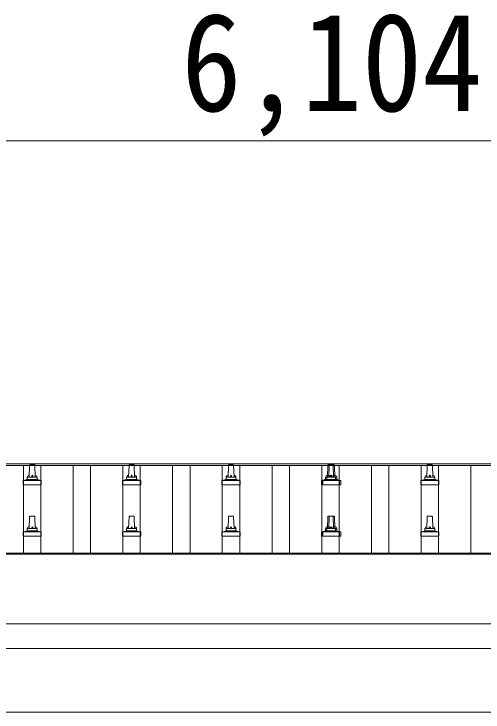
# Model space of a CAD drawing. Units: millimetres at full size, sheet at 1:60; details may follow other scales. Extents: x -16864 to 16864, y -11640 to 11640.
# Drawn here: x -8607 to -7663, y -4689 to -3285 of the extents above; entities that cross this region are included whole.
import ezdxf
from ezdxf.enums import TextEntityAlignment as Align

# ---------------------------------------------------------------- set-up
doc = ezdxf.new("R2010")
doc.units = ezdxf.units.MM
doc.header["$LTSCALE"] = 60
for name, color, linetype, lineweight in [('0-2_TEXT1', 4, 'Continuous', 9), ('0-5_ELV2', 5, 'Continuous', 5), ('0-8_TABLE1', 6, 'Continuous', 9)]:
    doc.layers.add(name, color=color, linetype=linetype, lineweight=lineweight)
doc.styles.add('ＭＳ ゴシック', font='')
doc.styles.get('ＭＳ ゴシック').set_extended_font_data('MS Gothic')

msp = doc.modelspace()

# ---------------------------------------------------------------- linework, layer by layer
at = {"layer": '0-2_TEXT1'}
for p, q in [((-10992.98, -4189.79), (-4946.98, -4189.79)), ((-10992.98, -4193.37), (-4946.98, -4193.37)), ((-10990.98, -4369.4), (-4948.98, -4369.4)), ((-10990.98, -4371.29), (-4948.98, -4371.29)), ((-4948.98, -4511.17), (-10990.98, -4511.17)), ((-10990.98, -4561), (-4948.98, -4561)), ((-10969.98, -4688.9), (-5073.98, -4688.9))]:
    msp.add_line(p, q, dxfattribs=at)
at = {"layer": '0-5_ELV2', "color": 4, "lineweight": 9}
for p, q in [((-8587.48, -4369.4), (-8587.48, -4193.37)), ((-8552.48, -4369.4), (-8552.48, -4193.37)), ((-8487.48, -4369.4), (-8487.48, -4193.37)), ((-8452.48, -4369.4), (-8452.48, -4193.37)), ((-8387.48, -4369.4), (-8387.48, -4193.37)), ((-8352.48, -4369.4), (-8352.48, -4193.37)), ((-8287.48, -4369.4), (-8287.48, -4193.37)), ((-8252.48, -4369.4), (-8252.48, -4193.37)), ((-8187.48, -4369.4), (-8187.48, -4193.37)), ((-8152.48, -4369.4), (-8152.48, -4193.37)), ((-8087.48, -4369.4), (-8087.48, -4193.37)), ((-8052.48, -4369.4), (-8052.48, -4193.37)), ((-7987.48, -4369.4), (-7987.48, -4193.37)), ((-7952.48, -4369.4), (-7952.48, -4193.37)), ((-7887.48, -4369.4), (-7887.48, -4193.37)), ((-7852.48, -4369.4), (-7852.48, -4193.37)), ((-7787.48, -4369.4), (-7787.48, -4193.37)), ((-7752.48, -4369.4), (-7752.48, -4193.37)), ((-7687.48, -4369.4), (-7687.48, -4193.37))]:
    msp.add_line(p, q, dxfattribs=at)
at = {"layer": '0-5_ELV2'}
for p, q in [((-8575.98, -4216.3), (-8575.26, -4192.78)), ((-8574.26, -4191.8), (-8565.71, -4191.8)), ((-8564.71, -4192.78), (-8563.98, -4216.3)), ((-8375.98, -4216.3), (-8375.26, -4192.78)), ((-8374.26, -4191.8), (-8365.71, -4191.8)), ((-8364.71, -4192.78), (-8363.98, -4216.3)), ((-8175.98, -4216.3), (-8175.26, -4192.78)), ((-8174.26, -4191.8), (-8165.71, -4191.8)), ((-8164.71, -4192.78), (-8163.98, -4216.3)), ((-7975.98, -4216.3), (-7975.26, -4192.78)), ((-7974.26, -4191.8), (-7962.96, -4191.8)), ((-7973.23, -4216.3), (-7972.51, -4192.78)), ((-7964.71, -4192.78), (-7963.98, -4216.3)), ((-7961.96, -4192.78), (-7961.23, -4216.3)), ((-7775.98, -4216.3), (-7775.26, -4192.78)), ((-7774.26, -4191.8), (-7765.71, -4191.8)), ((-7764.71, -4192.78), (-7763.98, -4216.3)), ((-8588.23, -4231.8), (-8588.23, -4224.09)), ((-8587.85, -4223.3), (-8552.12, -4223.3)), ((-8587.47, -4223.12), (-8580.75, -4221.49)), ((-8580.37, -4221.3), (-8559.6, -4221.3)), ((-8579.98, -4220.52), (-8579.98, -4216.3)), ((-8578.98, -4216.3), (-8560.98, -4216.3)), ((-8559.98, -4220.52), (-8559.98, -4216.3)), ((-8552.5, -4223.12), (-8559.22, -4221.49)), ((-8551.73, -4231.8), (-8551.73, -4224.09)), ((-8388.23, -4231.8), (-8388.23, -4224.09)), ((-8387.85, -4223.3), (-8352.12, -4223.3)), ((-8387.47, -4223.12), (-8380.75, -4221.49)), ((-8380.37, -4221.3), (-8359.6, -4221.3)), ((-8379.98, -4220.52), (-8379.98, -4216.3)), ((-8378.98, -4216.3), (-8360.98, -4216.3)), ((-8359.98, -4220.52), (-8359.98, -4216.3)), ((-8352.5, -4223.12), (-8359.22, -4221.49)), ((-8351.73, -4231.8), (-8351.73, -4224.09)), ((-8188.23, -4231.8), (-8188.23, -4224.09)), ((-8187.85, -4223.3), (-8152.12, -4223.3)), ((-8187.47, -4223.12), (-8180.75, -4221.49)), ((-8180.37, -4221.3), (-8159.6, -4221.3)), ((-8179.98, -4220.52), (-8179.98, -4216.3)), ((-8178.98, -4216.3), (-8160.98, -4216.3)), ((-8159.98, -4220.52), (-8159.98, -4216.3)), ((-8152.5, -4223.12), (-8159.22, -4221.49)), ((-8151.73, -4231.8), (-8151.73, -4224.09)), ((-7988.23, -4231.8), (-7988.23, -4224.09)), ((-7987.85, -4223.3), (-7949.37, -4223.3)), ((-7987.47, -4223.12), (-7980.75, -4221.49)), ((-7985.48, -4231.8), (-7985.48, -4224.09)), ((-7984.72, -4223.12), (-7978, -4221.49)), ((-7980.37, -4221.3), (-7956.85, -4221.3)), ((-7979.98, -4220.52), (-7979.98, -4216.3)), ((-7978.98, -4216.3), (-7958.23, -4216.3)), ((-7977.23, -4220.52), (-7977.23, -4216.3)), ((-7959.98, -4220.52), (-7959.98, -4216.3)), ((-7952.5, -4223.12), (-7959.22, -4221.49)), ((-7957.23, -4220.52), (-7957.23, -4216.3)), ((-7949.75, -4223.12), (-7956.47, -4221.49)), ((-7951.73, -4231.8), (-7951.73, -4224.09)), ((-7948.98, -4231.8), (-7948.98, -4224.09)), ((-7788.23, -4231.8), (-7788.23, -4224.09)), ((-7787.85, -4223.3), (-7752.12, -4223.3)), ((-7787.47, -4223.12), (-7780.75, -4221.49)), ((-7780.37, -4221.3), (-7759.6, -4221.3)), ((-7779.98, -4220.52), (-7779.98, -4216.3)), ((-7778.98, -4216.3), (-7760.98, -4216.3)), ((-7759.98, -4220.52), (-7759.98, -4216.3)), ((-7752.5, -4223.12), (-7759.22, -4221.49)), ((-7751.73, -4231.8), (-7751.73, -4224.09)), ((-8551.73, -4231.8), (-8588.23, -4231.8)), ((-8351.73, -4231.8), (-8388.23, -4231.8)), ((-8151.73, -4231.8), (-8188.23, -4231.8)), ((-7948.98, -4231.8), (-7988.23, -4231.8)), ((-7751.73, -4231.8), (-7788.23, -4231.8)), ((-8574.26, -4295.14), (-8565.71, -4295.14)), ((-8374.26, -4295.14), (-8365.71, -4295.14)), ((-8174.26, -4295.14), (-8165.71, -4295.14)), ((-7974.26, -4295.14), (-7962.96, -4295.14)), ((-7774.26, -4295.14), (-7765.71, -4295.14)), ((-8575.98, -4319.64), (-8575.26, -4296.11)), ((-8564.71, -4296.11), (-8563.98, -4319.64)), ((-8375.98, -4319.64), (-8375.26, -4296.11)), ((-8364.71, -4296.11), (-8363.98, -4319.64)), ((-8175.98, -4319.64), (-8175.26, -4296.11)), ((-8164.71, -4296.11), (-8163.98, -4319.64)), ((-7975.98, -4319.64), (-7975.26, -4296.11)), ((-7973.23, -4319.64), (-7972.51, -4296.11)), ((-7964.71, -4296.11), (-7963.98, -4319.64)), ((-7961.96, -4296.11), (-7961.23, -4319.64)), ((-7775.98, -4319.64), (-7775.26, -4296.11)), ((-7764.71, -4296.11), (-7763.98, -4319.64)), ((-8579.98, -4323.85), (-8579.98, -4319.64)), ((-8578.98, -4319.64), (-8560.98, -4319.64)), ((-8559.98, -4323.85), (-8559.98, -4319.64)), ((-8379.98, -4323.85), (-8379.98, -4319.64)), ((-8378.98, -4319.64), (-8360.98, -4319.64)), ((-8359.98, -4323.85), (-8359.98, -4319.64)), ((-8179.98, -4323.85), (-8179.98, -4319.64)), ((-8178.98, -4319.64), (-8160.98, -4319.64)), ((-8159.98, -4323.85), (-8159.98, -4319.64)), ((-7979.98, -4323.85), (-7979.98, -4319.64)), ((-7978.98, -4319.64), (-7958.23, -4319.64)), ((-7977.23, -4323.85), (-7977.23, -4319.64)), ((-7959.98, -4323.85), (-7959.98, -4319.64)), ((-7957.23, -4323.85), (-7957.23, -4319.64)), ((-7779.98, -4323.85), (-7779.98, -4319.64)), ((-7778.98, -4319.64), (-7760.98, -4319.64)), ((-7759.98, -4323.85), (-7759.98, -4319.64)), ((-8588.23, -4335.14), (-8588.23, -4327.42)), ((-8551.73, -4335.14), (-8588.23, -4335.14)), ((-8587.85, -4326.64), (-8552.12, -4326.64)), ((-8587.47, -4326.45), (-8580.75, -4324.82)), ((-8580.37, -4324.64), (-8559.6, -4324.64)), ((-8552.5, -4326.45), (-8559.22, -4324.82)), ((-8551.73, -4335.14), (-8551.73, -4327.42)), ((-8388.23, -4335.14), (-8388.23, -4327.42)), ((-8351.73, -4335.14), (-8388.23, -4335.14)), ((-8387.85, -4326.64), (-8352.12, -4326.64)), ((-8387.47, -4326.45), (-8380.75, -4324.82)), ((-8380.37, -4324.64), (-8359.6, -4324.64)), ((-8352.5, -4326.45), (-8359.22, -4324.82)), ((-8351.73, -4335.14), (-8351.73, -4327.42)), ((-8188.23, -4335.14), (-8188.23, -4327.42)), ((-8151.73, -4335.14), (-8188.23, -4335.14)), ((-8187.85, -4326.64), (-8152.12, -4326.64)), ((-8187.47, -4326.45), (-8180.75, -4324.82)), ((-8180.37, -4324.64), (-8159.6, -4324.64)), ((-8152.5, -4326.45), (-8159.22, -4324.82)), ((-8151.73, -4335.14), (-8151.73, -4327.42)), ((-7988.23, -4335.14), (-7988.23, -4327.42)), ((-7948.98, -4335.14), (-7988.23, -4335.14)), ((-7987.85, -4326.64), (-7949.37, -4326.64)), ((-7987.47, -4326.45), (-7980.75, -4324.82)), ((-7985.48, -4335.14), (-7985.48, -4327.42)), ((-7984.72, -4326.45), (-7978, -4324.82)), ((-7980.37, -4324.64), (-7956.85, -4324.64)), ((-7952.5, -4326.45), (-7959.22, -4324.82)), ((-7949.75, -4326.45), (-7956.47, -4324.82)), ((-7951.73, -4335.14), (-7951.73, -4327.42)), ((-7948.98, -4335.14), (-7948.98, -4327.42)), ((-7788.23, -4335.14), (-7788.23, -4327.42)), ((-7751.73, -4335.14), (-7788.23, -4335.14)), ((-7787.85, -4326.64), (-7752.12, -4326.64)), ((-7787.47, -4326.45), (-7780.75, -4324.82)), ((-7780.37, -4324.64), (-7759.6, -4324.64)), ((-7752.5, -4326.45), (-7759.22, -4324.82)), ((-7751.73, -4335.14), (-7751.73, -4327.42))]:
    msp.add_line(p, q, dxfattribs=at)
for centre, radius, start, end in [((-8574.26, -4192.8), 1, 90, 178.60509), ((-8565.71, -4192.8), 1, 1.39491, 90), ((-8374.26, -4192.8), 1, 90, 178.60509), ((-8365.71, -4192.8), 1, 1.39491, 90), ((-8174.26, -4192.8), 1, 90, 178.60509), ((-8165.71, -4192.8), 1, 1.39491, 90), ((-7974.26, -4192.8), 1, 90, 178.60509), ((-7971.51, -4192.8), 1, 90, 178.60509), ((-7965.71, -4192.8), 1, 1.39491, 90), ((-7962.96, -4192.8), 1, 1.39491, 90), ((-7774.26, -4192.8), 1, 90, 178.60509), ((-7765.71, -4192.8), 1, 1.39491, 90), ((-8587.23, -4224.09), 1, 103.62699, 180), ((-8580.98, -4220.52), 1, 283.62699, 0), ((-8575.9, -4216.94), 4.13, 90, 171.17633), ((-8578.98, -4217.3), 1, 90, 180), ((-8566.65, -4216.3), 4.83, 133.60282, 180), ((-8573.32, -4216.3), 4.83, 0, 46.39718), ((-8564.07, -4216.94), 4.13, 8.82367, 90), ((-8560.98, -4217.3), 1, 0, 90), ((-8558.98, -4220.52), 1, 180, 256.37301), ((-8552.73, -4224.09), 1, 0, 76.37301), ((-8387.23, -4224.09), 1, 103.62699, 180), ((-8380.98, -4220.52), 1, 283.62699, 0), ((-8375.9, -4216.94), 4.13, 90, 171.17633), ((-8378.98, -4217.3), 1, 90, 180), ((-8366.65, -4216.3), 4.83, 133.60282, 180), ((-8373.32, -4216.3), 4.83, 0, 46.39718), ((-8364.07, -4216.94), 4.13, 8.82367, 90), ((-8360.98, -4217.3), 1, 0, 90), ((-8358.98, -4220.52), 1, 180, 256.37301), ((-8352.73, -4224.09), 1, 0, 76.37301), ((-8187.23, -4224.09), 1, 103.62699, 180), ((-8180.98, -4220.52), 1, 283.62699, 0), ((-8175.9, -4216.94), 4.13, 90, 171.17633), ((-8178.98, -4217.3), 1, 90, 180), ((-8166.65, -4216.3), 4.83, 133.60282, 180), ((-8173.32, -4216.3), 4.83, 0, 46.39718), ((-8164.07, -4216.94), 4.13, 8.82367, 90), ((-8160.98, -4217.3), 1, 0, 90), ((-8158.98, -4220.52), 1, 180, 256.37301), ((-8152.73, -4224.09), 1, 0, 76.37301), ((-7987.23, -4224.09), 1, 103.62699, 180), ((-7984.48, -4224.09), 1, 103.62699, 180), ((-7980.98, -4220.52), 1, 283.62699, 0), ((-7975.9, -4216.94), 4.13, 90, 171.17633), ((-7978.98, -4217.3), 1, 90, 180), ((-7978.23, -4220.52), 1, 283.62699, 0), ((-7973.15, -4216.94), 4.13, 90, 171.17633), ((-7976.23, -4217.3), 1, 90, 180), ((-7966.65, -4216.3), 4.83, 133.60282, 180), ((-7973.32, -4216.3), 4.83, 0, 46.39718), ((-7963.9, -4216.3), 4.83, 133.60282, 180), ((-7970.57, -4216.3), 4.83, 0, 46.39718), ((-7964.07, -4216.94), 4.13, 8.82367, 90), ((-7961.32, -4216.94), 4.13, 8.82367, 90), ((-7960.98, -4217.3), 1, 0, 90), ((-7958.98, -4220.52), 1, 180, 256.37301), ((-7958.23, -4217.3), 1, 0, 90), ((-7956.23, -4220.52), 1, 180, 256.37301), ((-7952.73, -4224.09), 1, 0, 76.37301), ((-7949.98, -4224.09), 1, 0, 76.37301), ((-7787.23, -4224.09), 1, 103.62699, 180), ((-7780.98, -4220.52), 1, 283.62699, 0), ((-7775.9, -4216.94), 4.13, 90, 171.17633), ((-7778.98, -4217.3), 1, 90, 180), ((-7766.65, -4216.3), 4.83, 133.60282, 180), ((-7773.32, -4216.3), 4.83, 0, 46.39718), ((-7764.07, -4216.94), 4.13, 8.82367, 90), ((-7760.98, -4217.3), 1, 0, 90), ((-7758.98, -4220.52), 1, 180, 256.37301), ((-7752.73, -4224.09), 1, 0, 76.37301), ((-8574.26, -4296.14), 1, 90, 178.60509), ((-8565.71, -4296.14), 1, 1.39491, 90), ((-8374.26, -4296.14), 1, 90, 178.60509), ((-8365.71, -4296.14), 1, 1.39491, 90), ((-8174.26, -4296.14), 1, 90, 178.60509), ((-8165.71, -4296.14), 1, 1.39491, 90), ((-7974.26, -4296.14), 1, 90, 178.60509), ((-7971.51, -4296.14), 1, 90, 178.60509), ((-7965.71, -4296.14), 1, 1.39491, 90), ((-7962.96, -4296.14), 1, 1.39491, 90), ((-7774.26, -4296.14), 1, 90, 178.60509), ((-7765.71, -4296.14), 1, 1.39491, 90), ((-8580.98, -4323.85), 1, 283.62699, 0), ((-8575.9, -4320.27), 4.13, 90, 171.17633), ((-8578.98, -4320.64), 1, 90, 180), ((-8566.65, -4319.64), 4.83, 133.60282, 180), ((-8573.32, -4319.64), 4.83, 0, 46.39718), ((-8564.07, -4320.27), 4.13, 8.82367, 90), ((-8560.98, -4320.64), 1, 0, 90), ((-8558.98, -4323.85), 1, 180, 256.37301), ((-8380.98, -4323.85), 1, 283.62699, 0), ((-8375.9, -4320.27), 4.13, 90, 171.17633), ((-8378.98, -4320.64), 1, 90, 180), ((-8366.65, -4319.64), 4.83, 133.60282, 180), ((-8373.32, -4319.64), 4.83, 0, 46.39718), ((-8364.07, -4320.27), 4.13, 8.82367, 90), ((-8360.98, -4320.64), 1, 0, 90), ((-8358.98, -4323.85), 1, 180, 256.37301), ((-8180.98, -4323.85), 1, 283.62699, 0), ((-8175.9, -4320.27), 4.13, 90, 171.17633), ((-8178.98, -4320.64), 1, 90, 180), ((-8166.65, -4319.64), 4.83, 133.60282, 180), ((-8173.32, -4319.64), 4.83, 0, 46.39718), ((-8164.07, -4320.27), 4.13, 8.82367, 90), ((-8160.98, -4320.64), 1, 0, 90), ((-8158.98, -4323.85), 1, 180, 256.37301), ((-7980.98, -4323.85), 1, 283.62699, 0), ((-7975.9, -4320.27), 4.13, 90, 171.17633), ((-7978.98, -4320.64), 1, 90, 180), ((-7978.23, -4323.85), 1, 283.62699, 0), ((-7973.15, -4320.27), 4.13, 90, 171.17633), ((-7976.23, -4320.64), 1, 90, 180), ((-7966.65, -4319.64), 4.83, 133.60282, 180), ((-7973.32, -4319.64), 4.83, 0, 46.39718), ((-7963.9, -4319.64), 4.83, 133.60282, 180), ((-7970.57, -4319.64), 4.83, 0, 46.39718), ((-7964.07, -4320.27), 4.13, 8.82367, 90), ((-7961.32, -4320.27), 4.13, 8.82367, 90), ((-7960.98, -4320.64), 1, 0, 90), ((-7958.98, -4323.85), 1, 180, 256.37301), ((-7958.23, -4320.64), 1, 0, 90), ((-7956.23, -4323.85), 1, 180, 256.37301), ((-7780.98, -4323.85), 1, 283.62699, 0), ((-7775.9, -4320.27), 4.13, 90, 171.17633), ((-7778.98, -4320.64), 1, 90, 180), ((-7766.65, -4319.64), 4.83, 133.60282, 180), ((-7773.32, -4319.64), 4.83, 0, 46.39718), ((-7764.07, -4320.27), 4.13, 8.82367, 90), ((-7760.98, -4320.64), 1, 0, 90), ((-7758.98, -4323.85), 1, 180, 256.37301), ((-8587.23, -4327.42), 1, 103.62699, 180), ((-8552.73, -4327.42), 1, 0, 76.37301), ((-8387.23, -4327.42), 1, 103.62699, 180), ((-8352.73, -4327.42), 1, 0, 76.37301), ((-8187.23, -4327.42), 1, 103.62699, 180), ((-8152.73, -4327.42), 1, 0, 76.37301), ((-7987.23, -4327.42), 1, 103.62699, 180), ((-7984.48, -4327.42), 1, 103.62699, 180), ((-7952.73, -4327.42), 1, 0, 76.37301), ((-7949.98, -4327.42), 1, 0, 76.37301), ((-7787.23, -4327.42), 1, 103.62699, 180), ((-7752.73, -4327.42), 1, 0, 76.37301)]:
    msp.add_arc(centre, radius, start, end, dxfattribs=at)
at = {"layer": '0-8_TABLE1'}
msp.add_line((-4917.98, -3539.79), (-11021.98, -3539.79), dxfattribs=at)

# ---------------------------------------------------------------- texts
at = {"layer": '0-8_TABLE1', "color": 7, "style": 'ＭＳ ゴシック', "width": 0.9}
msp.add_text('6,104', height=197.9, dxfattribs=at).set_placement((-8269.98, -3539.79), align=Align.BOTTOM_LEFT)

doc.saveas('drawing.dxf')
